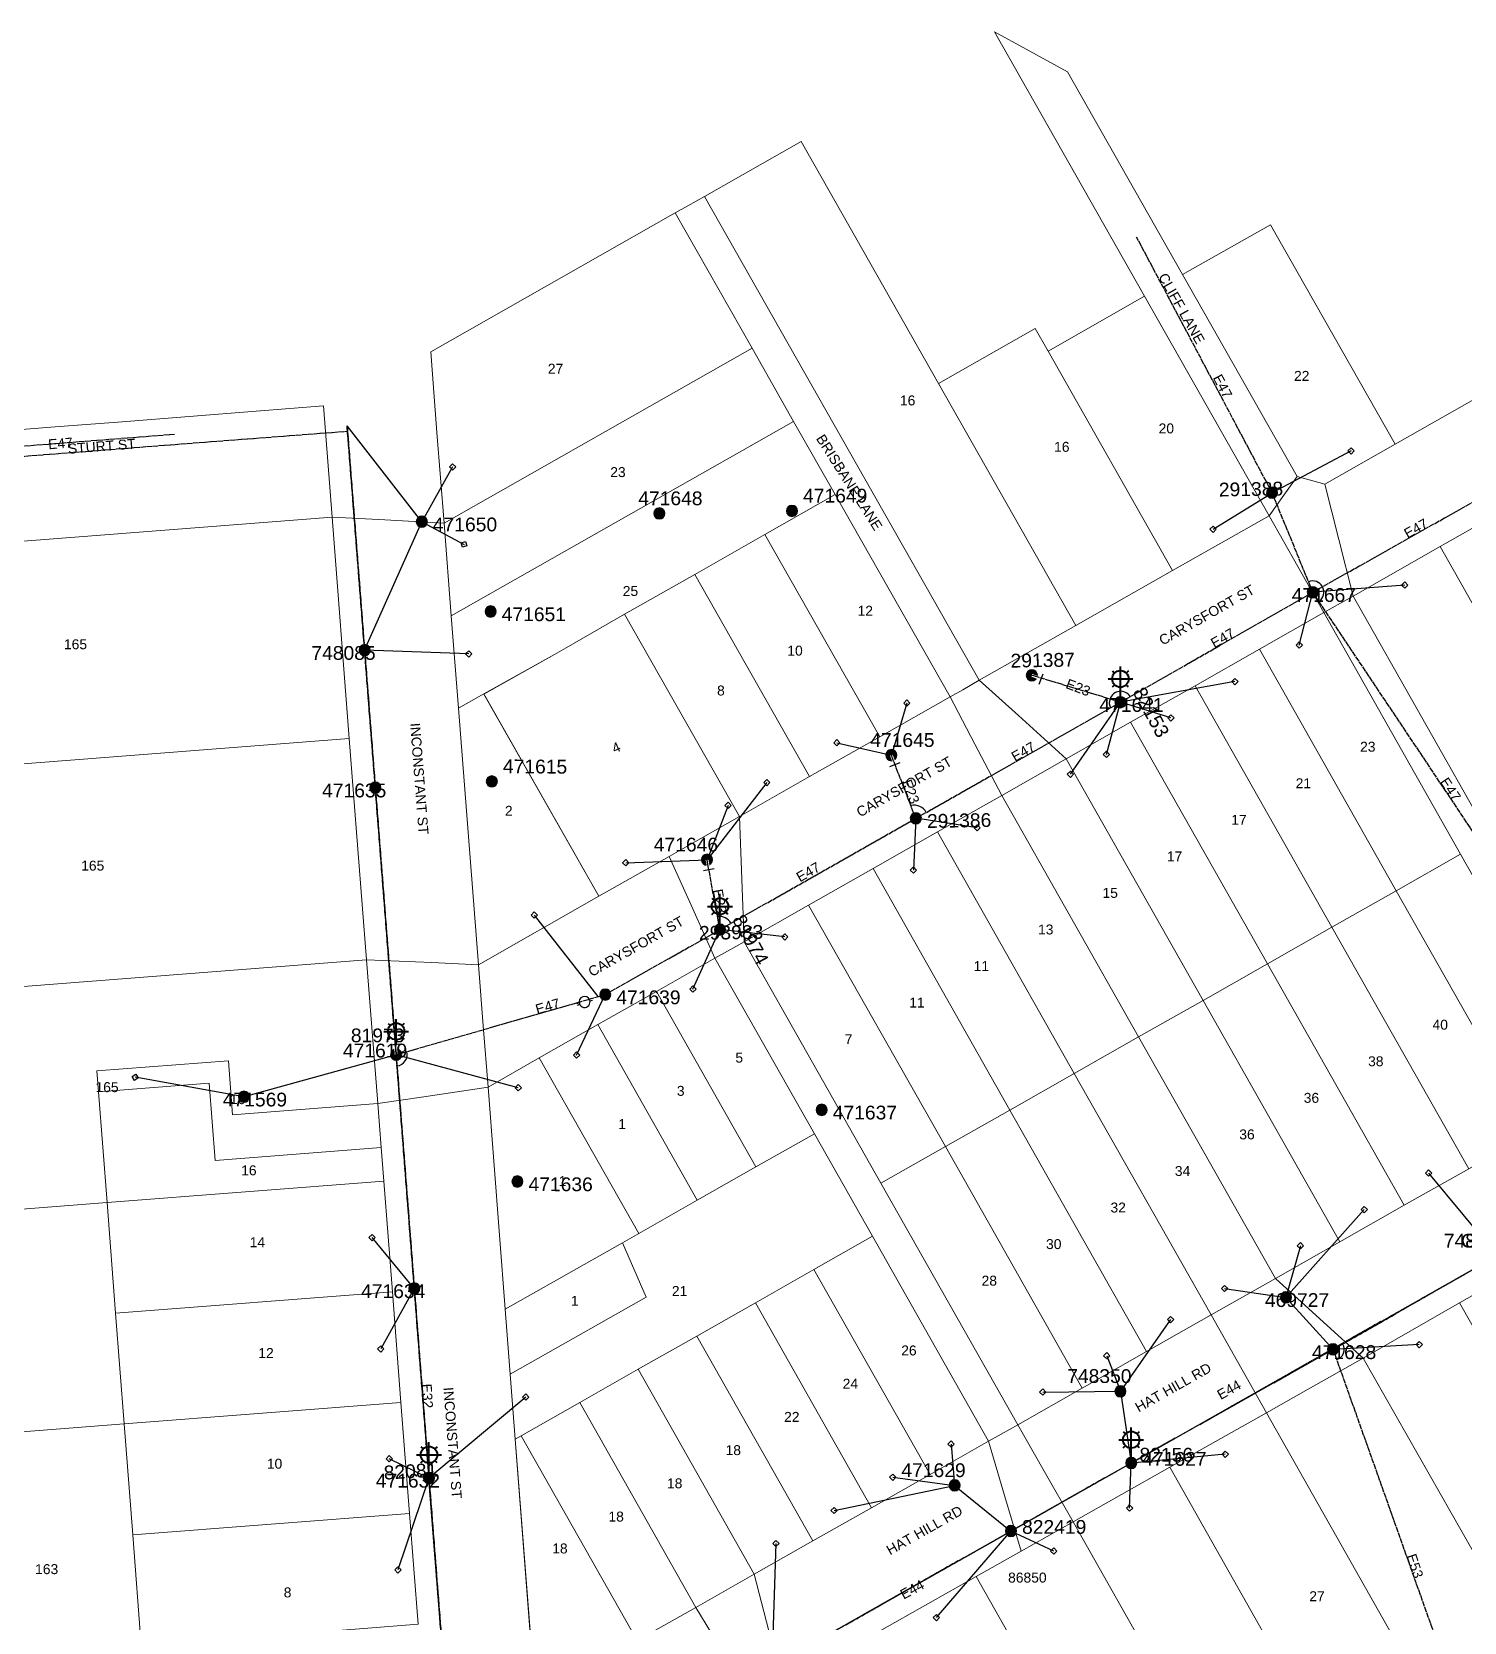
# Model space of a CAD drawing. Header units: metres. Extents: x 248068 to 248760, y 6274625 to 6275817.
# Drawn here: x 248297.6 to 248557.3, y 6275362.7 to 6275650.9 of the extents above; entities that cross this region are included whole.
import ezdxf
from ezdxf.enums import TextEntityAlignment as Align

# ---------------------------------------------------------------- set-up
doc = ezdxf.new("R2010")
doc.units = ezdxf.units.M
doc.linetypes.add('Cable Exist OH', pattern=[1, 1, 0])
doc.linetypes.add('DASHED', pattern=[0.75, 0.5, -0.25])
doc.layers.get('0').update_dxf_attribs({"color": 6})
doc.layers.add('Cadastre Land Parcels_SP_EXT', color=9, linetype='Continuous', lineweight=5)
doc.layers.add('Cadastre Roads_SP_EXT', color=9, linetype='Continuous', lineweight=5)
for name, color, linetype in [('Equip_SP_HV_EXT', 7, 'Continuous'), ('Equip_SP_LV_EXT', 7, 'Continuous'), ('Equip_SP_SL_EXT', 7, 'Continuous'), ('Mains_HV_EXT', 7, 'Continuous'), ('Mains_LV_EXT', 7, 'Continuous'), ('Mains_SL_EXT', 7, 'Continuous'), ('OH_Details_SP_MISC', 7, 'Continuous'), ('Services_SP_EXT', 7, 'Continuous'), ('SupportsOH_SP_TR_HV_LV_SL_EXT', 7, 'Continuous')]:
    doc.layers.add(name, color=color, linetype=linetype)
doc.layers.add('UNKNOWN_FEATURES', color=1, linetype='DASHED', plot=False)
doc.layers.get('0').freeze()
doc.styles.add('iecARIAL', font='arial.ttf', dxfattribs={"height": 2})
doc.styles.add('POLE_LABEL', font='arial.ttf')
doc.styles.get("Standard").update_dxf_attribs({"font": 'arial.ttf'})

# ---------------------------------------------------------------- blocks, each defined once
blk = doc.blocks.new('LV_OH_LINKS_OPEN_EXT')
for p, q in [((-0.17, 4.97), (-0.17, 5.46)), ((-0.17, 3), (-0.17, 2.5)), ((0.17, 4.97), (0.17, 5.46)), ((0.17, 3), (0.17, 2.5))]:
    blk.add_line(p, q)
blk.add_lwpolyline([(0, 2.99, 1), (0, 4.98, 1)], format="xyb", close=True)
at = {"flags": 9}
for tag, p in [('ACTUAL_STATUS', (0, 0)), ('CONSTRUCTED_VOLTAGE', (0, -0.2)), ('OPERATING_VOLTAGE', (0, -0.6)), ('ORIENTATION', (0, -0.8)), ('OWNED_BY', (0, -1)), ('STATE', (0, -1.2)), ('SWITCH_TYPE', (0, -1.4)), ('NO_PHASES', (0, -0.4)), ('USAGE', (0, -1.6)), ('LEGEND', (0, -1.8)), ('NOTES', (0, -2))]:
    blk.add_attdef(tag, text='', height=0.2, dxfattribs=at).set_placement(p, align=Align.MIDDLE_LEFT)
at = {"flags": 1}
blk.add_attdef('Z', (0, 0), '', height=0.2, dxfattribs=at)
blk = doc.blocks.new('SL_LANTERN_EXT')
at = {"lineweight": 40}
for p, q in [((0, 1.97), (0, 6.47)), ((-2.25, 4.22), (2.25, 4.22)), ((-1.46, 5.68), (-1.06, 5.28)), ((-1.46, 2.76), (-1.06, 3.16)), ((1.46, 5.68), (1.06, 5.28)), ((1.46, 2.76), (1.06, 3.16)), ((0, 0), (0, 2.72))]:
    blk.add_line(p, q, dxfattribs=at)
blk.add_circle((0, 4.22), 1.5, dxfattribs=at)
at = {"style": 'iecARIAL', "flags": 8}
blk.add_attdef('ASSET_NUM', (1.5, 1.5), '', height=2.5, dxfattribs=at)
for tag, p, height, flags in [('OPERATING_VOLTAGE', (0.98, -1.65), 0.2, 9), ('ORIENTATION', (0.98, -1.85), 0.2, 9), ('OWNED_BY', (0.98, -2.05), 0.2, 9), ('STATE', (0.98, -2.25), 0.2, 9), ('CONSTRUCTED_VOLTAGE', (0.98, -0.65), 0.2, 9), ('CONTROL_TYPE', (0.98, -0.85), 0.2, 9), ('LANTERN_PURPOSE', (0.98, -1.05), 0.2, 9), ('LANTERN_TYPE', (0.98, -1.25), 0.2, 9), ('NO_PHASES', (0.98, -1.45), 0.2, 9), ('USAGE', (0.98, -2.45), 0.2, 9), ('CEXIST', (0.98, -2.65), 0.2, 9), ('CNEW', (0.98, -2.85), 0.2, 9), ('CNUMBER', (0.98, -3.05), 0.2, 9), ('LNUMBER', (2.18, -3.25), 2.5, 8), ('CREMOVE', (0.98, -3.25), 0.2, 9), ('CREPLACE', (0.98, -3.45), 0.2, 9), ('LKINGHEIGHT', (0.98, -3.65), 0.2, 9), ('LBRACKET', (0.98, -3.85), 0.2, 9), ('LBRACKETVOCAB', (0.98, -4.05), 0.2, 9), ('LCATEGORY', (0.98, -4.25), 0.2, 9), ('LCHARGE1', (0.98, -4.45), 0.2, 9), ('LCHARGE1PERCENT', (0.98, -4.65), 0.2, 9), ('LCHARGE2', (0.98, -4.85), 0.2, 9), ('LCHARGE2PERCENT', (0.98, -5.05), 0.2, 9), ('LCHARGE3', (0.98, -5.25), 0.2, 9), ('LCHARGE3PERCENT', (0.98, -5.45), 0.2, 9), ('LEXIST', (0.98, -5.65), 0.2, 9), ('LLAMP', (0.98, -5.85), 0.2, 9), ('LLAMPVOCAB', (0.98, -6.05), 0.2, 9), ('LMAST', (0.98, -6.25), 0.2, 9), ('LMASTVOCAB', (0.98, -6.45), 0.2, 9), ('LNEW', (0.98, -6.65), 0.2, 9), ('LANTNUMBER', (0.98, -6.85), 0.2, 9), ('LOUTREACH', (0.98, -7.25), 0.2, 9), ('LOUTREACHVOCAB', (0.98, -7.45), 0.2, 9), ('LRATECODE', (0.98, -7.65), 0.2, 9), ('LREMOVE', (0.98, -7.85), 0.2, 9), ('LREPLACE', (0.98, -8.05), 0.2, 9), ('LTYPE', (0.98, -8.25), 0.2, 9), ('LTYPEVOCAB', (0.98, -8.45), 0.2, 9), ('LEGEND', (0.98, -8.65), 0.2, 9), ('STREETNAME', (0.98, -9.25), 0.2, 9), ('SUBURB', (0.98, -9.45), 0.2, 1), ('LOCATION', (0.98, -8.85), 0.2, 9), ('NOTES', (0.98, -9.05), 0.2, 9)]:
    blk.add_attdef(tag, p, '', height=height, dxfattribs=dict(flags=flags))
blk = doc.blocks.new('CCP_EXT')
blk.add_wipeout([(0, 0.57), (0.57, 0), (0, -0.57), (-0.57, 0)])
blk.add_lwpolyline([(-0.57, 0), (0, 0.57), (0.57, 0), (0, -0.57), (-0.57, 0)])
at = {"flags": 1}
blk.add_attdef('Z', (0, 0), '', height=0.2, dxfattribs=at)
at = {"flags": 9}
for tag, p in [('CCP_TYPE', (0, 0)), ('CONSTRUCTED_VOLTAGE', (0, -0.2)), ('OPERATING_VOLTAGE', (0, -0.6)), ('ORIENTATION', (0, -0.8)), ('OWNED_BY', (0, -1)), ('STATE', (0, -1.8)), ('NO_PHASES', (0, -0.4)), ('USAGE', (0, -1.2)), ('LEGEND', (0, -1.4)), ('LIFE_SUPPORT', (0, -1.6)), ('NOTES', (0, -2))]:
    blk.add_attdef(tag, text='', height=0.2, dxfattribs=at).set_placement(p, align=Align.MIDDLE_LEFT)
blk = doc.blocks.new('POLE_EXT')
blk.add_hatch(color=256).paths.add_polyline_path([(-1, 0, 1), (1, 0, 1)])
blk.add_lwpolyline([(-1, 0, 1), (1, 0, 1)], format="xyb", close=True)
for tag, height, flags, p in [('pNumber', 2.5, 8, (-17.84, 2.07)), ('OWNED_BY', 0.2, 9, (1.35, -0.4)), ('SPECIAL_USE', 0.2, 9, (1.35, -0.8)), ('STATE', 0.2, 9, (1.35, -1)), ('cLV', 0.2, 9, (1.35, -1.4)), ('hDepth', 0.2, 9, (1.35, -1.6)), ('hDia', 0.2, 9, (1.35, -1.8)), ('cHV', 0.2, 9, (1.35, -2)), ('PARENT', 0.2, 9, (1.35, -0.6)), ('USAGE', 0.2, 9, (1.35, -1.2)), ('LBRACKET', 0.2, 9, (1.35, -2.2)), ('LExisting', 0.2, 9, (1.35, -2.4)), ('LANTNUMBER', 0.2, 9, (1.35, -2.6)), ('LOther', 0.2, 9, (1.35, -2.8)), ('cLinedev', 0.2, 9, (1.35, -3.4)), ('pExisting', 0.2, 9, (1.35, -3.8)), ('pFooting', 0.2, 9, (1.35, -4.4)), ('pNew', 0.2, 9, (1.35, -4.6)), ('pRelocate', 0.2, 9, (1.35, -5)), ('pRemove', 0.2, 9, (1.35, -5.2)), ('pReplace', 0.2, 9, (1.35, -5.4)), ('pStay', 0.2, 9, (1.35, -5.6)), ('pType', 0.2, 9, (1.35, -5.8)), ('LRemove', 0.2, 9, (1.35, -3)), ('LEGEND', 0.2, 9, (1.35, -3.2)), ('LOCATION', 0.2, 9, (1.35, -3.6)), ('PFNUMBER', 0.2, 9, (1.35, -4)), ('NEWPFNUMBER', 0.2, 9, (1.35, -4.2)), ('cspan', 0.2, 9, (1.35, -6)), ('STREETNAME', 0.2, 9, (1.35, -6.2)), ('SUBURB', 0.2, 9, (1.35, -6.4)), ('OPERATED_BY', 0.2, 9, (1.36, -7.01)), ('NOTES', 0.2, 9, (1.35, -6.6)), ('MAINTAINED_BY', 0.2, 9, (1.36, -6.81))]:
    blk.add_attdef(tag, text='', height=height, dxfattribs=dict(flags=flags)).set_placement(p, align=Align.MIDDLE_LEFT)
at = {"style": 'POLE_LABEL'}
for tag, height, flags, p in [('ASSET_NUM', 2.5, 8, (2, 2)), ('STRUCTURE_PLANT_NUMBER', 0.2, 9, (1.35, 0.03)), ('STREET_CODE', 0.2, 9, (1.35, -0.2))]:
    blk.add_attdef(tag, text='', height=height, dxfattribs=dict(at, flags=flags)).set_placement(p, align=Align.MIDDLE_LEFT)
at = {"flags": 1}
blk.add_attdef('Z', (1.35, -7.33), '', height=0.2, dxfattribs=at)
blk = doc.blocks.new('HV_USL_CLOSED_EXT')
blk.add_line((2.4, 5.5), (-2.4, 5.5))
blk.add_lwpolyline([(1.44, 5.5, 0.414214), (0, 6.94, 0.414214), (-1.44, 5.5)], format="xyb")
for tag, height, flags, p in [('ASSET_NUM', 2.5, 8, (2, 2)), ('STREET_CODE', 0.2, 9, (1.5, 0)), ('ACTUAL_STATUS', 0.2, 9, (1.5, -0.2)), ('CONSTRUCTED_VOLTAGE', 0.2, 9, (1.5, -0.4)), ('OPERATING_VOLTAGE', 0.2, 9, (1.5, -0.8)), ('ORIENTATION', 0.2, 9, (1.5, -1)), ('OWNED_BY', 0.2, 9, (1.5, -1.2)), ('OPERATED_BY', 0.2, 9, (1.5, -1.4)), ('STATE', 0.2, 9, (1.5, -1.8)), ('SWITCH_TYPE', 0.2, 9, (1.5, -2)), ('STREETNAME', 0.2, 9, (1.5, -2.8)), ('NO_PHASES', 0.2, 9, (1.5, -0.6)), ('MAINTAINED_BY', 0.2, 9, (1.5, -1.6)), ('USAGE', 0.2, 9, (1.5, -2.2)), ('LEGEND', 0.2, 9, (1.5, -2.4)), ('LOCATION', 0.2, 9, (1.5, -2.6)), ('SUBURB', 0.2, 9, (1.5, -3)), ('Z', 0.2, 1, (1.5, -3.6)), ('NOTES', 0.2, 9, (1.5, -3.2)), ('LABEL_ALIGNMENT', 0.2, 9, (1.5, -3.4))]:
    blk.add_attdef(tag, text='', height=height, dxfattribs=dict(flags=flags)).set_placement(p, align=Align.MIDDLE_LEFT)
blk = doc.blocks.new('End Shackle_EXT')
blk.add_wipeout([(0, 0.25), (1.81, 0.25), (1.82, -0.25), (0, -0.25)])
blk.add_line((1.81, -1), (1.81, 1))
at = {"flags": 1}
blk.add_attdef('Z', (0, 0), '', height=0.2, dxfattribs=at)
at = {"flags": 9}
for tag, p in [('CONNECTOR_TYPE', (0, 0)), ('CONSTRUCTED_VOLTAGE', (0, -0.2)), ('OPERATING_VOLTAGE', (0, -0.6)), ('ORIENTATION', (0, -0.8)), ('OWNED_BY', (0, -1)), ('STATE', (0, -1.2)), ('NO_PHASES', (0, -0.4)), ('USAGE', (0, -1.4)), ('NOTES', (0, -1.6))]:
    blk.add_attdef(tag, text='', height=0.2, dxfattribs=at).set_placement(p, align=Align.MIDDLE_LEFT)

msp = doc.modelspace()

# ---------------------------------------------------------------- linework, layer by layer
at = {"layer": 'Cadastre Land Parcels_SP_EXT', "linetype": 'Continuous'}
for points in [[(248461.98, 6275587.2), (248437.09, 6275631.06), (248419.57, 6275621.1), (248469.35, 6275533.39), (248486.89, 6275543.34), (248461.98, 6275587.2)], [(248428.17, 6275593.6), (248414.26, 6275618.11), (248369.92, 6275592.93), (248371.06, 6275578.3), (248372.34, 6275561.9), (248428.17, 6275593.6)], [(248544.74, 6275576.18), (248522.13, 6275615.97), (248506.18, 6275606.94), (248526.99, 6275570.31), (248532.02, 6275568.95), (248544.74, 6275576.18)], [(248521.92, 6275563.22), (248499.31, 6275603.02), (248481.82, 6275593.08), (248504.41, 6275553.28), (248521.92, 6275563.22)], [(248481.82, 6275593.08), (248479.49, 6275597.15), (248461.98, 6275587.2), (248486.89, 6275543.34), (248504.41, 6275553.28), (248481.82, 6275593.08)], [(248435.71, 6275580.33), (248428.17, 6275593.6), (248372.34, 6275561.9), (248373.64, 6275545.1), (248435.71, 6275580.33)], [(248392.34, 6275538.08), (248394.45, 6275539.3), (248405.04, 6275545.36), (248417.78, 6275552.58), (248430.51, 6275559.81), (248443.25, 6275567.05), (248435.71, 6275580.33), (248373.64, 6275545.1), (248374.94, 6275528.31), (248379.58, 6275530.91), (248392.34, 6275538.08)], [(248464.08, 6275530.38), (248443.25, 6275567.05), (248430.51, 6275559.81), (248451.35, 6275523.15), (248464.08, 6275530.38)], [(248593.45, 6275522.8), (248568.65, 6275566.57), (248552.89, 6275557.62), (248577.69, 6275513.85), (248593.45, 6275522.8)], [(248355.17, 6275522.85), (248352.05, 6275562.96), (248251.72, 6275555.19), (248254.83, 6275515.07), (248355.17, 6275522.85)], [(248451.35, 6275523.15), (248430.51, 6275559.81), (248417.78, 6275552.58), (248438.61, 6275515.93), (248451.35, 6275523.15)], [(248575.21, 6275512.44), (248577.69, 6275513.85), (248552.89, 6275557.62), (248537.13, 6275548.67), (248561.93, 6275504.89), (248575.21, 6275512.44)], [(248438.61, 6275515.93), (248417.78, 6275552.58), (248405.04, 6275545.36), (248425.88, 6275508.7), (248438.61, 6275515.93)], [(248413.14, 6275501.47), (248415.27, 6275502.67), (248425.88, 6275508.7), (248405.04, 6275545.36), (248394.45, 6275539.3), (248392.34, 6275538.08), (248379.58, 6275530.9), (248400.41, 6275494.24), (248413.14, 6275501.47)], [(248556.62, 6275501.87), (248531.82, 6275545.66), (248520.15, 6275539.04), (248544.95, 6275495.25), (248556.62, 6275501.87)], [(248544.95, 6275495.25), (248520.15, 6275539.04), (248508.47, 6275532.41), (248533.28, 6275488.63), (248544.95, 6275495.25)], [(248533.28, 6275488.63), (248508.47, 6275532.41), (248496.8, 6275525.78), (248521.6, 6275482), (248533.28, 6275488.63)], [(248400.41, 6275494.24), (248379.58, 6275530.91), (248374.94, 6275528.31), (248378.56, 6275481.84), (248400.41, 6275494.24)], [(248521.6, 6275482), (248496.8, 6275525.78), (248485.12, 6275519.15), (248509.92, 6275475.37), (248521.6, 6275482)], [(248358.29, 6275482.74), (248355.17, 6275522.85), (248254.83, 6275515.07), (248257.96, 6275474.94), (248358.29, 6275482.74)], [(248509.92, 6275475.37), (248485.12, 6275519.15), (248473.45, 6275512.53), (248498.25, 6275468.74), (248509.92, 6275475.37)], [(248498.25, 6275468.74), (248473.45, 6275512.53), (248461.77, 6275505.9), (248486.57, 6275462.12), (248498.25, 6275468.74)], [(248486.57, 6275462.12), (248461.77, 6275505.9), (248450.1, 6275499.27), (248474.9, 6275455.49), (248486.57, 6275462.12)], [(248581.4, 6275458.1), (248556.62, 6275501.87), (248544.95, 6275495.25), (248569.76, 6275451.49), (248581.4, 6275458.1)], [(248474.9, 6275455.49), (248450.1, 6275499.27), (248438.42, 6275492.64), (248463.22, 6275448.86), (248474.9, 6275455.49)], [(248569.76, 6275451.49), (248544.95, 6275495.25), (248533.28, 6275488.63), (248558.08, 6275444.86), (248569.76, 6275451.49)], [(248463.22, 6275448.86), (248438.42, 6275492.64), (248426.75, 6275486.01), (248451.54, 6275442.23), (248463.22, 6275448.86)], [(248558.08, 6275444.86), (248533.28, 6275488.63), (248521.6, 6275482), (248546.41, 6275438.23), (248558.08, 6275444.86)], [(248360.34, 6275456.68), (248358.29, 6275482.74), (248257.96, 6275474.94), (248261.07, 6275434.81), (248311.25, 6275438.72), (248309.69, 6275458.79), (248309.4, 6275462.58), (248333.26, 6275464.43), (248334.02, 6275454.64), (248360.34, 6275456.68)], [(248439.49, 6275451.17), (248421.44, 6275483.02), (248410.83, 6275477), (248428.86, 6275445.17), (248439.49, 6275451.17)], [(248546.41, 6275438.23), (248521.6, 6275482), (248509.92, 6275475.37), (248534.73, 6275431.6), (248546.41, 6275438.23)], [(248428.86, 6275445.17), (248410.83, 6275477), (248400.21, 6275470.98), (248418.25, 6275439.14), (248428.86, 6275445.17)], [(248534.73, 6275431.6), (248509.92, 6275475.37), (248498.25, 6275468.74), (248523.05, 6275424.97), (248534.73, 6275431.6)], [(248418.25, 6275439.14), (248400.21, 6275470.98), (248389.6, 6275464.95), (248407.63, 6275433.12), (248418.25, 6275439.14)], [(248523.05, 6275424.97), (248498.25, 6275468.74), (248486.57, 6275462.12), (248511.38, 6275418.35), (248523.05, 6275424.97)], [(248360.34, 6275456.68), (248334.02, 6275454.64), (248333.26, 6275464.43), (248309.4, 6275462.58), (248309.69, 6275458.79), (248329.76, 6275460.35), (248330.85, 6275446.36), (248360.96, 6275448.69), (248360.34, 6275456.68)], [(248404.68, 6275431.44), (248407.63, 6275433.12), (248389.6, 6275464.95), (248380.31, 6275459.64), (248383.42, 6275419.38), (248404.68, 6275431.44)], [(248360.96, 6275448.69), (248330.85, 6275446.36), (248329.76, 6275460.35), (248309.69, 6275458.79), (248311.25, 6275438.72), (248361.42, 6275442.6), (248360.96, 6275448.69)], [(248511.38, 6275418.35), (248486.57, 6275462.12), (248474.9, 6275455.49), (248499.7, 6275411.72), (248511.38, 6275418.35)], [(248499.7, 6275411.72), (248474.9, 6275455.49), (248463.22, 6275448.86), (248488.02, 6275405.09), (248499.7, 6275411.72)], [(248450, 6275432.6), (248439.49, 6275451.17), (248428.86, 6275445.17), (248418.25, 6275439.14), (248407.63, 6275433.12), (248404.68, 6275431.44), (248408.96, 6275421.59), (248384.35, 6275407.62), (248385.25, 6275395.85), (248386.32, 6275396.46), (248396.93, 6275402.48), (248407.54, 6275408.5), (248418.16, 6275414.53), (248428.77, 6275420.55), (248439.39, 6275426.58), (248450, 6275432.6)], [(248488.02, 6275405.09), (248463.22, 6275448.86), (248451.54, 6275442.23), (248476.32, 6275398.45), (248488.02, 6275405.09)], [(248361.42, 6275442.6), (248311.25, 6275438.72), (248312.8, 6275418.65), (248362.98, 6275422.53), (248361.42, 6275442.6)], [(248312.8, 6275418.65), (248311.25, 6275438.72), (248261.07, 6275434.81), (248264.18, 6275394.68), (248314.35, 6275398.58), (248312.8, 6275418.65)], [(248384.35, 6275407.62), (248408.96, 6275421.59), (248404.68, 6275431.44), (248383.42, 6275419.38), (248384.35, 6275407.62)], [(248471.04, 6275395.45), (248450, 6275432.6), (248439.39, 6275426.58), (248460.43, 6275389.43), (248471.04, 6275395.45)], [(248460.43, 6275389.43), (248439.39, 6275426.58), (248428.77, 6275420.55), (248449.81, 6275383.41), (248460.43, 6275389.43)], [(248615.09, 6275337.81), (248565.19, 6275425.5), (248556.44, 6275420.52), (248605.77, 6275333.82), (248606.33, 6275332.83), (248615.09, 6275337.81)], [(248362.98, 6275422.53), (248312.8, 6275418.65), (248314.35, 6275398.58), (248364.53, 6275402.46), (248362.98, 6275422.53)], [(248449.81, 6275383.41), (248428.77, 6275420.55), (248418.16, 6275414.53), (248439.2, 6275377.38), (248449.81, 6275383.41)], [(248606.33, 6275332.83), (248605.77, 6275333.82), (248556.44, 6275420.52), (248538.94, 6275410.52), (248588.79, 6275322.89), (248606.33, 6275332.83)], [(248439.2, 6275377.38), (248418.16, 6275414.53), (248407.54, 6275408.5), (248428.58, 6275371.36), (248439.2, 6275377.38)], [(248428.58, 6275371.36), (248407.54, 6275408.5), (248396.93, 6275402.48), (248417.96, 6275365.34), (248428.58, 6275371.36)], [(248366.08, 6275382.38), (248364.53, 6275402.46), (248314.35, 6275398.58), (248315.91, 6275378.51), (248366.08, 6275382.38)], [(248417.96, 6275365.34), (248396.93, 6275402.48), (248386.32, 6275396.46), (248407.35, 6275359.32), (248417.96, 6275365.34)], [(248554.48, 6275342.18), (248521.42, 6275400.62), (248503.89, 6275390.76), (248536.95, 6275332.27), (248554.48, 6275342.18)], [(248315.91, 6275378.51), (248314.35, 6275398.58), (248264.18, 6275394.68), (248267.27, 6275354.57), (248297.69, 6275356.91), (248310.64, 6275357.91), (248317.46, 6275358.43), (248315.91, 6275378.51)], [(248407.35, 6275359.32), (248386.32, 6275396.46), (248385.25, 6275395.85), (248388.88, 6275348.85), (248407.35, 6275359.32)], [(248536.95, 6275332.27), (248503.89, 6275390.76), (248486.36, 6275380.85), (248536.11, 6275292.88), (248553.64, 6275302.8), (248536.95, 6275332.27)], [(248367.65, 6275362.31), (248366.08, 6275382.38), (248315.91, 6275378.51), (248317.46, 6275358.43), (248335.6, 6275359.82), (248357, 6275361.45), (248367.65, 6275362.31)], [(248536.11, 6275292.88), (248486.36, 6275380.85), (248476.93, 6275375.51), (248468.82, 6275370.92), (248493.6, 6275327.12), (248518.58, 6275282.95), (248536.11, 6275292.88)], [(248493.6, 6275327.12), (248468.82, 6275370.92), (248451.29, 6275361), (248476.07, 6275317.22), (248493.6, 6275327.12)]]:
    msp.add_lwpolyline(points, close=True, dxfattribs=at)
at = {"layer": 'Cadastre Roads_SP_EXT', "linetype": 'Continuous'}
for p, q in [((248380.31, 6275459.64), (248368.67, 6275457.91)), ((248383.42, 6275419.38), (248380.31, 6275459.64)), ((248368.67, 6275457.91), (248360.34, 6275456.68)), ((248360.34, 6275456.68), (248360.96, 6275448.69)), ((248360.96, 6275448.69), (248361.42, 6275442.6)), ((248361.42, 6275442.6), (248362.98, 6275422.53)), ((248362.98, 6275422.53), (248364.53, 6275402.46)), ((248384.35, 6275407.62), (248383.42, 6275419.38)), ((248383.42, 6275419.38), (248383.42, 6275419.38)), ((248364.53, 6275402.46), (248366.08, 6275382.38)), ((248388.88, 6275348.85), (248385.25, 6275395.85)), ((248366.08, 6275382.38), (248367.65, 6275362.31)), ((248417.96, 6275365.34), (248407.35, 6275359.32)), ((248422.93, 6275357.13), (248417.96, 6275365.34))]:
    msp.add_line(p, q, dxfattribs=at)
for points in [[(248485.34, 6275643.7), (248477.85, 6275647.8), (248472.11, 6275650.94), (248499.31, 6275603.02), (248521.92, 6275563.22), (248524.28, 6275566.52), (248526.99, 6275570.31), (248506.18, 6275606.94), (248485.34, 6275643.7)], [(248352.05, 6275562.96), (248351.26, 6275573.05), (248350.47, 6275583.12), (248338.31, 6275582.17), (248326.15, 6275581.22), (248313.98, 6275580.27), (248301.82, 6275579.32), (248289.66, 6275578.37), (248274.45, 6275577.19), (248250.09, 6275575.29), (248250.9, 6275565.25), (248251.72, 6275555.19), (248352.05, 6275562.96)], [(248588.79, 6275322.89), (248538.94, 6275410.52), (248528.97, 6275404.89), (248521.42, 6275400.62), (248554.48, 6275342.18), (248571.16, 6275312.72), (248581.18, 6275318.5), (248588.79, 6275322.89)]]:
    msp.add_lwpolyline(points, close=True, dxfattribs=at)
at = {"layer": 'Mains_LV_EXT', "linetype": 'Cable Exist OH'}
for points in [[(248522.44, 6275567.4), (248497.89, 6275613.71)], [(248246.27, 6275570.09), (248278.91, 6275572.66), (248323.57, 6275576.16), (248354.85, 6275578.55)], [(248278.78, 6275574.52), (248323.49, 6275578.01)], [(248357.94, 6275538.85), (248354.77, 6275579.49)], [(248529.82, 6275549.36), (248522.44, 6275567.4)], [(248369.61, 6275388.79), (248366.95, 6275423.15)], [(248372.17, 6275355.87), (248369.61, 6275388.79)]]:
    msp.add_lwpolyline(points, dxfattribs=at)
at = {"layer": 'Mains_LV_EXT', "linetype": 'Continuous'}
for points in [[(248531.55, 6275550.36, 0.38922), (248529.04, 6275551.23)], [(248530.96, 6275547.65, 0.37177), (248531.55, 6275550.36)], [(248496.7, 6275530.46, 0.63318), (248493.06, 6275529.99)], [(248493.07, 6275529.99, 0.238196), (248493.17, 6275528.41)], [(248459.75, 6275509.41, 0.332375), (248456.98, 6275510.71)], [(248424.33, 6275489.37, 0.288198), (248421.92, 6275490.58)], [(248363.83, 6275463.5, 0.462876), (248365.59, 6275466.08)], [(248534.15, 6275410.26, 0.48445), (248535.24, 6275413.08)]]:
    msp.add_lwpolyline(points, format="xyb", dxfattribs=at)
at = {"layer": 'Mains_SL_EXT', "linetype": 'Cable Exist OH'}
msp.add_lwpolyline([(248369.61, 6275388.79), (248372.17, 6275355.87), (248395.77, 6275334.18)], dxfattribs=at)
at = {"layer": 'OH_Details_SP_MISC', "color": 7, "linetype": 'Continuous', "flags": 128}
msp.add_lwpolyline([(248395.57, 6275334.24), (248372.17, 6275355.87), (248369.61, 6275388.79)], dxfattribs=at)
at = {"layer": 'Services_SP_EXT'}
for points in [[(248363.66, 6275465.52), (248336.08, 6275457.89)], [(248524.96, 6275421.54), (248533.49, 6275412.1)], [(248494.95, 6275404.51), (248496.9, 6275391.5)], [(248464.89, 6275387.45), (248475.11, 6275379.17)]]:
    msp.add_lwpolyline(points, dxfattribs=at)

# ---------------------------------------------------------------- block references
at = {"layer": 'Equip_SP_HV_EXT'}
ref = msp.add_blockref('HV_USL_CLOSED_EXT', (248563.22, 6275429.06), dxfattribs=dict(at, rotation=208.4548276951234))
ref.add_attrib('ASSET_NUM', 'G141', dxfattribs={"layer": '0', "height": 2.5}).set_placement((248565.22, 6275429.81), align=Align.BOTTOM_RIGHT)
at = {"layer": 'Equip_SP_LV_EXT', "rotation": 109.71037032821}
msp.add_blockref('LV_OH_LINKS_OPEN_EXT', (248401.56, 6275476.43), dxfattribs=at)
at = {"layer": 'Equip_SP_SL_EXT'}
ref = msp.add_blockref('SL_LANTERN_EXT', (248494.95, 6275529.42), dxfattribs=at)
ref.add_attrib('ASSET_NUM', '82153', dxfattribs={"layer": '0', "height": 2.5, "rotation": 298.3985, "style": 'iecARIAL'}).set_placement((248496.45, 6275530.92), align=Align.BOTTOM_LEFT)
ref = msp.add_blockref('SL_LANTERN_EXT', (248422.35, 6275488.19), dxfattribs=at)
ref.add_attrib('ASSET_NUM', '81974', dxfattribs={"layer": '0', "height": 2.5, "rotation": 298.3877, "style": 'iecARIAL'}).set_placement((248423.85, 6275489.69), align=Align.BOTTOM_LEFT)
ref = msp.add_blockref('SL_LANTERN_EXT', (248363.66, 6275465.52), dxfattribs=at)
ref.add_attrib('ASSET_NUM', '81973', dxfattribs={"layer": '0', "height": 2.5, "style": 'iecARIAL'}).set_placement((248365.16, 6275467.02), align=Align.BOTTOM_RIGHT)
ref = msp.add_blockref('SL_LANTERN_EXT', (248496.9, 6275391.5), dxfattribs=at)
ref.add_attrib('ASSET_NUM', '82156', dxfattribs={"layer": '0', "height": 2.5, "rotation": 0.0235, "style": 'iecARIAL'}).set_placement((248498.4, 6275393), align=Align.MIDDLE_LEFT)
ref = msp.add_blockref('SL_LANTERN_EXT', (248369.61, 6275388.79), dxfattribs=at)
ref.add_attrib('ASSET_NUM', '82081', dxfattribs={"layer": '0', "height": 2.5, "rotation": 3.31, "style": 'iecARIAL'}).set_placement((248371.11, 6275390.3), align=Align.MIDDLE_RIGHT)
at = {"layer": 'SupportsOH_SP_TR_HV_LV_SL_EXT'}
ref = msp.add_blockref('POLE_EXT', (248522.44, 6275567.4), dxfattribs=at)
ref.add_attrib('ASSET_NUM', '291388', dxfattribs={"layer": '0', "height": 2.5, "rotation": 1, "style": 'POLE_LABEL'}).set_placement((248524.44, 6275568.15), align=Align.MIDDLE_RIGHT)
ref = msp.add_blockref('POLE_EXT', (248411.37, 6275563.63), dxfattribs=at)
ref.add_attrib('ASSET_NUM', '471648', dxfattribs={"layer": '0', "height": 2.5, "rotation": 0.0283, "style": 'POLE_LABEL'}).set_placement((248413.37, 6275564.38), align=Align.BOTTOM_CENTER)
ref = msp.add_blockref('POLE_EXT', (248435.41, 6275564.1), dxfattribs=at)
ref.add_attrib('ASSET_NUM', '471649', dxfattribs={"layer": '0', "height": 2.5, "rotation": 0.0497, "style": 'POLE_LABEL'}).set_placement((248437.41, 6275564.85), align=Align.BOTTOM_LEFT)
ref = msp.add_blockref('POLE_EXT', (248368.31, 6275562.14), dxfattribs=at)
ref.add_attrib('ASSET_NUM', '471650', dxfattribs={"layer": '0', "height": 2.5, "style": 'POLE_LABEL'}).set_placement((248370.31, 6275562.89), align=Align.TOP_LEFT)
ref = msp.add_blockref('POLE_EXT', (248529.82, 6275549.35), dxfattribs=at)
ref.add_attrib('ASSET_NUM', '471667', dxfattribs={"layer": '0', "height": 2.5, "rotation": 0.0344, "style": 'POLE_LABEL'}).set_placement((248531.82, 6275550.1), align=Align.TOP_CENTER)
ref = msp.add_blockref('POLE_EXT', (248380.79, 6275545.86), dxfattribs=at)
ref.add_attrib('ASSET_NUM', '471651', dxfattribs={"layer": '0', "height": 2.5, "style": 'POLE_LABEL'}).set_placement((248382.79, 6275546.61), align=Align.TOP_LEFT)
ref = msp.add_blockref('POLE_EXT', (248357.94, 6275538.85), dxfattribs=at)
ref.add_attrib('ASSET_NUM', '748085', dxfattribs={"layer": '0', "height": 2.5, "style": 'POLE_LABEL'}).set_placement((248359.94, 6275539.6), align=Align.TOP_RIGHT)
ref = msp.add_blockref('POLE_EXT', (248478.89, 6275534.29), dxfattribs=at)
ref.add_attrib('ASSET_NUM', '291387', dxfattribs={"layer": '0', "height": 2.5, "rotation": 1, "style": 'POLE_LABEL'}).set_placement((248480.89, 6275535.04), align=Align.BOTTOM_CENTER)
ref = msp.add_blockref('POLE_EXT', (248453.42, 6275519.82), dxfattribs=at)
ref.add_attrib('ASSET_NUM', '471645', dxfattribs={"layer": '0', "height": 2.5, "rotation": 359.9908, "style": 'POLE_LABEL'}).set_placement((248455.42, 6275520.57), align=Align.BOTTOM_CENTER)
ref = msp.add_blockref('POLE_EXT', (248381, 6275515.05), dxfattribs=at)
ref.add_attrib('ASSET_NUM', '471615', dxfattribs={"layer": '0', "height": 2.5, "rotation": 359.629, "style": 'POLE_LABEL'}).set_placement((248383, 6275515.8), align=Align.BOTTOM_LEFT)
ref = msp.add_blockref('POLE_EXT', (248359.88, 6275513.92), dxfattribs=at)
ref.add_attrib('ASSET_NUM', '471635', dxfattribs={"layer": '0', "height": 2.5, "style": 'POLE_LABEL'}).set_placement((248361.88, 6275514.67), align=Align.TOP_RIGHT)
ref = msp.add_blockref('POLE_EXT', (248420.01, 6275500.86), dxfattribs=at)
ref.add_attrib('ASSET_NUM', '471646', dxfattribs={"layer": '0', "height": 2.5, "rotation": 359.987, "style": 'POLE_LABEL'}).set_placement((248422.01, 6275501.61), align=Align.BOTTOM_RIGHT)
ref = msp.add_blockref('POLE_EXT', (248422.35, 6275488.19), dxfattribs=at)
ref.add_attrib('ASSET_NUM', '293983', dxfattribs={"layer": '0', "height": 2.5, "rotation": 1, "style": 'POLE_LABEL'}).set_placement((248424.35, 6275488.94), align=Align.TOP_CENTER)
ref = msp.add_blockref('POLE_EXT', (248401.56, 6275476.43), dxfattribs=at)
ref.add_attrib('ASSET_NUM', '471639', dxfattribs={"layer": '0', "height": 2.5, "rotation": 359.9518, "style": 'POLE_LABEL'}).set_placement((248403.56, 6275477.18), align=Align.TOP_LEFT)
ref = msp.add_blockref('POLE_EXT', (248363.66, 6275465.52), dxfattribs=at)
ref.add_attrib('ASSET_NUM', '471619', dxfattribs={"layer": '0', "height": 2.5, "rotation": 359.9756, "style": 'POLE_LABEL'}).set_placement((248365.66, 6275466.27), align=Align.MIDDLE_RIGHT)
ref = msp.add_blockref('POLE_EXT', (248336.06, 6275457.89), dxfattribs=at)
ref.add_attrib('ASSET_NUM', '471569', dxfattribs={"layer": '0', "height": 2.5, "style": 'POLE_LABEL'}).set_placement((248338.06, 6275458.64), align=Align.TOP_CENTER)
ref = msp.add_blockref('POLE_EXT', (248440.8, 6275455.53), dxfattribs=at)
ref.add_attrib('ASSET_NUM', '471637', dxfattribs={"layer": '0', "height": 2.5, "rotation": 0.0122, "style": 'POLE_LABEL'}).set_placement((248442.8, 6275456.28), align=Align.TOP_LEFT)
ref = msp.add_blockref('POLE_EXT', (248385.65, 6275442.54), dxfattribs=at)
ref.add_attrib('ASSET_NUM', '471636', dxfattribs={"layer": '0', "height": 2.5, "rotation": 359.9411, "style": 'POLE_LABEL'}).set_placement((248387.65, 6275443.29), align=Align.TOP_LEFT)
ref = msp.add_blockref('POLE_EXT', (248563.22, 6275429.06), dxfattribs=at)
ref.add_attrib('ASSET_NUM', '748351', dxfattribs={"layer": '0', "height": 2.5, "rotation": 0.013, "style": 'POLE_LABEL'}).set_placement((248565.22, 6275429.81), align=Align.BOTTOM_RIGHT)
ref = msp.add_blockref('POLE_EXT', (248366.95, 6275423.15), dxfattribs=at)
ref.add_attrib('ASSET_NUM', '471634', dxfattribs={"layer": '0', "height": 2.5, "style": 'POLE_LABEL'}).set_placement((248368.95, 6275423.9), align=Align.TOP_RIGHT)
ref = msp.add_blockref('POLE_EXT', (248524.96, 6275421.54), dxfattribs=at)
ref.add_attrib('ASSET_NUM', '469727', dxfattribs={"layer": '0', "height": 2.5, "style": 'POLE_LABEL'}).set_placement((248526.96, 6275422.29), align=Align.TOP_CENTER)
ref = msp.add_blockref('POLE_EXT', (248533.49, 6275412.1), dxfattribs=at)
ref.add_attrib('ASSET_NUM', '471628', dxfattribs={"layer": '0', "height": 2.5, "rotation": 0.055, "style": 'POLE_LABEL'}).set_placement((248535.49, 6275412.85), align=Align.TOP_CENTER)
ref = msp.add_blockref('POLE_EXT', (248494.95, 6275404.51), dxfattribs=at)
ref.add_attrib('ASSET_NUM', '748350', dxfattribs={"layer": '0', "height": 2.5, "rotation": 359.9343, "style": 'POLE_LABEL'}).set_placement((248496.95, 6275405.26), align=Align.BOTTOM_RIGHT)
ref = msp.add_blockref('POLE_EXT', (248496.9, 6275391.5), dxfattribs=at)
ref.add_attrib('ASSET_NUM', '471627', dxfattribs={"layer": '0', "height": 2.5, "rotation": 0.0459, "style": 'POLE_LABEL'}).set_placement((248498.9, 6275392.25), align=Align.MIDDLE_LEFT)
ref = msp.add_blockref('POLE_EXT', (248369.61, 6275388.79), dxfattribs=at)
ref.add_attrib('ASSET_NUM', '471632', dxfattribs={"layer": '0', "height": 2.5, "style": 'POLE_LABEL'}).set_placement((248371.61, 6275389.55), align=Align.TOP_RIGHT)
ref = msp.add_blockref('POLE_EXT', (248475.11, 6275379.17), dxfattribs=at)
ref.add_attrib('ASSET_NUM', '822419', dxfattribs={"layer": '0', "height": 2.5, "style": 'POLE_LABEL'}).set_placement((248477.11, 6275379.92), align=Align.MIDDLE_LEFT)

# ---------------------------------------------------------------- texts
at = {"layer": 'Cadastre Land Parcels_SP_EXT'}
for s, p in [('27', (248391.15, 6275588.97)), ('22', (248526.41, 6275587.67)), ('16', (248454.98, 6275583.22)), ('20', (248501.87, 6275578.15)), ('16', (248482.92, 6275574.81)), ('23', (248402.47, 6275570.23)), ('25', (248404.73, 6275548.68)), ('12', (248447.3, 6275545.1)), ('165', (248303.44, 6275539.02)), ('10', (248434.56, 6275537.87)), ('8', (248421.83, 6275530.64)), ('23', (248538.39, 6275520.45)), ('21', (248526.71, 6275513.83)), ('2', (248383.37, 6275508.83)), ('17', (248515.04, 6275507.2)), ('165', (248306.56, 6275498.9)), ('17', (248503.36, 6275500.57)), ('15', (248491.69, 6275493.95)), ('13', (248480.01, 6275487.32)), ('11', (248468.34, 6275480.69)), ('11', (248456.66, 6275474.07)), ('40', (248551.52, 6275470.06)), ('7', (248444.98, 6275467.44)), ('5', (248425.15, 6275464.09)), ('38', (248539.84, 6275463.43)), ('165', (248309.15, 6275458.74)), ('3', (248414.54, 6275458.07)), ('16', (248333.54, 6275456.56)), ('36', (248528.17, 6275456.8)), ('1', (248403.92, 6275452.05)), ('36', (248516.49, 6275450.17)), ('16', (248335.56, 6275443.66)), ('34', (248504.81, 6275443.54)), ('1', (248393.13, 6275441.71)), ('32', (248493.14, 6275436.92)), ('14', (248337.11, 6275430.63)), ('30', (248481.46, 6275430.29)), ('28', (248469.78, 6275423.66)), ('1', (248395.35, 6275420.01)), ('21', (248413.64, 6275421.79)), ('12', (248338.67, 6275410.55)), ('26', (248455.21, 6275411.01)), ('24', (248444.6, 6275404.99)), ('22', (248433.98, 6275398.97)), ('18', (248423.37, 6275392.94)), ('10', (248340.22, 6275390.48)), ('18', (248412.75, 6275386.92)), ('18', (248402.14, 6275380.9)), ('18', (248391.95, 6275375.12)), ('163', (248298.21, 6275371.37)), ('8', (248343.28, 6275367.15)), ('27', (248529.18, 6275366.46))]:
    msp.add_text(s, height=1.8, dxfattribs=at).set_placement(p)
msp.add_text('4', height=1.8, rotation=24.0406, dxfattribs=at).set_placement((248403.26, 6275520.09))
at = {"layer": 'Cadastre Roads_SP_EXT'}
for s, rotation, p in [('CLIFF LANE', 299.4763, (248501.75, 6275606.56)), ('BRISBANE LANE', 302.3474, (248439.7, 6275577.23)), ('STURT ST', 4.4448, (248304.24, 6275574.45)), ('CARYSFORT ST', 29.5697, (248502.59, 6275539.66)), ('INCONSTANT ST', 274.4453, (248366.18, 6275525.6)), ('CARYSFORT ST', 29.5836, (248447.75, 6275508.52)), ('CARYSFORT ST', 29.5933, (248399.13, 6275479.58)), ('HAT HILL RD', 29.4981, (248498.26, 6275400.64)), ('INCONSTANT ST', 274.4247, (248372.22, 6275405.19)), ('HAT HILL RD', 29.5285, (248453.18, 6275374.75))]:
    msp.add_text(s, height=1.8, rotation=rotation, dxfattribs=at).set_placement(p)
at = {"layer": 'Mains_LV_EXT'}
for s, rotation, p in [('E47', 297.5199, (248511.65, 6275588.25)), ('E47', 4.4906, (248300.65, 6275575.26)), ('E47', 4.4599, (248300.65, 6275575.26)), ('E47', 4.4599, (248300.65, 6275575.26)), ('E47', 29.4022, (248547, 6275559.04)), ('E47', 29.757, (248511.98, 6275539.16)), ('E23', 339.325, (248484.88, 6275532.03)), ('E47', 29.5813, (248475.84, 6275518.57)), ('E23', 291.1711, (248455.3, 6275514.97)), ('E47', 303.7769, (248552.8, 6275514.99)), ('E47', 29.6078, (248436.85, 6275496.75)), ('E23', 280.4631, (248421.03, 6275495.37)), ('E47', 16.0599, (248389.22, 6275472.81)), ('E32', 273.2823, (248368.29, 6275405.84)), ('E44', 29.3812, (248513.12, 6275402.91)), ('E53', 288.4155, (248546.78, 6275374.68)), ('E44', 28.4058, (248455.65, 6275366.73))]:
    msp.add_text(s, height=1.8, rotation=rotation, dxfattribs=at).set_placement(p)
at = {"layer": 'UNKNOWN_FEATURES'}
msp.add_text('86850', height=1.8, dxfattribs=at).set_placement((248474.58, 6275369.84))

# ---------------------------------------------------------------- next in the draw order: block references
at = {"layer": 'Services_SP_EXT'}
for p in [(248536.76, 6275574.96), (248373.88, 6275572.06), (248511.73, 6275560.76), (248546.48, 6275550.65), (248527.37, 6275539.78), (248376.81, 6275538.18), (248515.69, 6275533.16), (248456.23, 6275529.26), (248504.09, 6275526.58), (248443.54, 6275522.06), (248492.41, 6275519.96), (248485.88, 6275516.36), (248430.85, 6275514.85), (248423.82, 6275510.72), (248468.98, 6275506.65), (248405.28, 6275500.33), (248457.41, 6275498.99), (248388.7, 6275490.84), (248434.11, 6275486.86), (248417.45, 6275477.42), (248396.36, 6275465.46), (248385.79, 6275459.53), (248550.82, 6275444.07), (248539.15, 6275437.44), (248359.3, 6275432.37), (248527.58, 6275430.88), (248513.83, 6275423.14), (248504.03, 6275417.51), (248549.12, 6275412.98), (248360.87, 6275412.2), (248492.46, 6275410.94), (248480.87, 6275404.36), (248387.16, 6275403.45), (248464.24, 6275394.93), (248513.95, 6275393.1), (248362.41, 6275392.28), (248453.67, 6275388.92), (248443.05, 6275382.9), (248496.62, 6275383.33), (248432.5, 6275376.92), (248482.87, 6275375.55), (248363.97, 6275372.13), (248461.58, 6275363.48)]:
    msp.add_blockref('CCP_EXT', p, dxfattribs=at)
for p, rotation in [((248375.97, 6275558.02), 151.6485251396443), ((248316.36, 6275461.43), 168.6370074931202)]:
    msp.add_blockref('CCP_EXT', p, dxfattribs=dict(at, rotation=rotation))

# ---------------------------------------------------------------- next in the draw order: linework, layer by layer
at = {"layer": 'Cadastre Roads_SP_EXT', "linetype": 'Continuous'}
msp.add_line((248385.25, 6275395.85), (248384.35, 6275407.62), dxfattribs=at)
for points in [[(248469.35, 6275533.39), (248419.57, 6275621.1), (248416.55, 6275619.4), (248414.26, 6275618.11), (248428.17, 6275593.6), (248435.71, 6275580.33), (248443.25, 6275567.05), (248464.08, 6275530.38), (248466.35, 6275531.68), (248469.35, 6275533.39)], [(248634.92, 6275604.2), (248628.39, 6275611.07), (248620.63, 6275619.23), (248595.67, 6275605.09), (248579.78, 6275596.06), (248562.23, 6275586.12), (248544.74, 6275576.18), (248532.02, 6275568.95), (248534.55, 6275558.91), (248537.13, 6275548.67), (248552.89, 6275557.62), (248568.65, 6275566.57), (248584.41, 6275575.51), (248600.17, 6275584.46), (248601.09, 6275584.98), (248615.93, 6275593.42), (248634.92, 6275604.2)], [(248531.82, 6275545.66), (248527.1, 6275554.04), (248521.92, 6275563.22), (248504.41, 6275553.28), (248486.89, 6275543.34), (248469.35, 6275533.39), (248476.45, 6275526.98), (248485.12, 6275519.15), (248496.8, 6275525.78), (248508.47, 6275532.41), (248520.15, 6275539.04), (248531.82, 6275545.66)], [(248372.34, 6275561.9), (248360.5, 6275562.52), (248352.05, 6275562.96), (248355.17, 6275522.85), (248358.29, 6275482.74), (248370.12, 6275482.22), (248378.56, 6275481.84), (248374.94, 6275528.31), (248373.64, 6275545.1), (248372.34, 6275561.9)], [(248561.93, 6275504.89), (248537.13, 6275548.67), (248534.84, 6275547.37), (248531.82, 6275545.66), (248556.62, 6275501.87), (248581.4, 6275458.1), (248583.08, 6275461.03), (248584.95, 6275464.3), (248561.93, 6275504.89)], [(248473.45, 6275512.53), (248468.58, 6275521.81), (248464.08, 6275530.38), (248451.35, 6275523.15), (248438.61, 6275515.93), (248425.88, 6275508.7), (248426.31, 6275497.35), (248426.75, 6275486.01), (248438.42, 6275492.64), (248450.1, 6275499.27), (248461.77, 6275505.9), (248473.45, 6275512.53)], [(248421.44, 6275483.02), (248417.42, 6275491.96), (248413.14, 6275501.47), (248400.41, 6275494.24), (248378.56, 6275481.84), (248379.43, 6275470.75), (248380.31, 6275459.64), (248389.6, 6275464.95), (248400.21, 6275470.98), (248410.83, 6275477), (248421.44, 6275483.02)], [(248451.54, 6275442.23), (248426.75, 6275486.01), (248423.73, 6275484.31), (248421.44, 6275483.02), (248439.49, 6275451.17), (248450, 6275432.6), (248471.04, 6275395.45), (248473.32, 6275396.74), (248476.32, 6275398.45), (248451.54, 6275442.23)], [(248591.43, 6275440.41), (248586.19, 6275449.65), (248581.4, 6275458.1), (248569.76, 6275451.49), (248558.08, 6275444.86), (248546.41, 6275438.23), (248534.73, 6275431.6), (248523.05, 6275424.97), (248531.78, 6275417.04), (248538.94, 6275410.52), (248556.44, 6275420.52), (248565.19, 6275425.5), (248573.94, 6275430.46), (248591.43, 6275440.41)], [(248521.42, 6275400.62), (248516.17, 6275409.89), (248511.38, 6275418.35), (248499.7, 6275411.72), (248488.02, 6275405.09), (248476.32, 6275398.45), (248481.11, 6275390.05), (248486.36, 6275380.85), (248503.89, 6275390.76), (248521.42, 6275400.62)], [(248476.93, 6275375.51), (248473.94, 6275385.62), (248471.04, 6275395.45), (248460.43, 6275389.43), (248449.81, 6275383.41), (248439.2, 6275377.38), (248428.58, 6275371.36), (248431.2, 6275361.1), (248433.76, 6275351.05), (248451.29, 6275361), (248468.82, 6275370.92), (248476.93, 6275375.51)]]:
    msp.add_lwpolyline(points, close=True, dxfattribs=at)
at = {"layer": 'Mains_HV_EXT', "linetype": 'Cable Exist OH'}
for points in [[(248563.22, 6275429.06), (248475.17, 6275379.17)], [(248475.17, 6275379.17), (248395.77, 6275334.18), (248361.33, 6275321.39), (248302.32, 6275311.11)]]:
    msp.add_lwpolyline(points, dxfattribs=at)
at = {"layer": 'Mains_LV_EXT', "linetype": 'Cable Exist OH'}
for points in [[(248529.82, 6275549.36), (248563.39, 6275568.28)], [(248494.95, 6275529.42), (248529.82, 6275549.35)], [(248595.77, 6275447.57), (248581.97, 6275460.89), (248560.21, 6275503.92), (248529.82, 6275549.36)], [(248457.86, 6275508.37), (248494.95, 6275529.42)], [(248401.56, 6275476.43), (248422.35, 6275488.19)], [(248533.49, 6275412.1), (248563.22, 6275429.06)], [(248496.9, 6275391.5), (248533.49, 6275412.1)], [(248533.49, 6275412.1), (248556.97, 6275345.98)], [(248475.11, 6275379.17), (248496.9, 6275391.5)], [(248431.78, 6275354.61), (248475.11, 6275379.17)]]:
    msp.add_lwpolyline(points, dxfattribs=at)
at = {"layer": 'Mains_SL_EXT', "linetype": 'Cable Exist OH'}
for points in [[(248563.22, 6275429.06), (248533.49, 6275412.1)], [(248533.49, 6275412.1), (248496.9, 6275391.5)], [(248533.49, 6275412.1), (248556.97, 6275345.98)], [(248496.9, 6275391.5), (248475.11, 6275379.17), (248431.78, 6275354.61)]]:
    msp.add_lwpolyline(points, dxfattribs=at)
at = {"layer": 'OH_Details_SP_MISC', "color": 7, "linetype": 'Continuous', "flags": 128}
msp.add_lwpolyline([(248333.09, 6275316.43), (248361.33, 6275321.39), (248395.77, 6275334.18), (248431.78, 6275354.61), (248475.11, 6275379.17)], dxfattribs=at)
at = {"layer": 'Services_SP_EXT'}
for points in [[(248373.88, 6275572.06), (248368.31, 6275562.14), (248354.77, 6275579.49)], [(248536.76, 6275574.96), (248522.44, 6275567.4)], [(248511.73, 6275560.76), (248522.44, 6275567.4)], [(248357.94, 6275538.85), (248368.31, 6275562.14), (248375.99, 6275558.02)], [(248527.37, 6275539.78), (248529.82, 6275549.35)], [(248546.48, 6275550.65), (248529.82, 6275549.35)], [(248376.81, 6275538.18), (248357.94, 6275538.85)], [(248515.69, 6275533.16), (248494.95, 6275529.42)], [(248456.23, 6275529.26), (248453.42, 6275519.82)], [(248485.88, 6275516.36), (248494.95, 6275529.42)], [(248492.41, 6275519.96), (248494.95, 6275529.42)], [(248504.09, 6275526.58), (248494.95, 6275529.42)], [(248443.54, 6275522.06), (248453.42, 6275519.82)], [(248430.85, 6275514.85), (248420.01, 6275500.86)], [(248423.82, 6275510.72), (248420.01, 6275500.86)], [(248457.86, 6275508.37), (248457.41, 6275498.99)], [(248468.98, 6275506.65), (248457.86, 6275508.37)], [(248405.28, 6275500.33), (248420.01, 6275500.86)], [(248388.7, 6275490.84), (248400.19, 6275476.06)], [(248417.45, 6275477.42), (248422.35, 6275488.19)], [(248434.11, 6275486.86), (248422.35, 6275488.19)], [(248396.36, 6275465.46), (248401.56, 6275476.43)], [(248385.79, 6275459.53), (248363.66, 6275465.52)], [(248336.06, 6275457.89), (248316.36, 6275461.43)], [(248550.82, 6275444.07), (248563.22, 6275429.06)], [(248539.15, 6275437.44), (248524.96, 6275421.54)], [(248366.95, 6275423.15), (248359.3, 6275432.37)], [(248527.58, 6275430.88), (248524.96, 6275421.54)], [(248366.95, 6275423.15), (248360.87, 6275412.2)], [(248513.83, 6275423.14), (248524.96, 6275421.54)], [(248504.03, 6275417.51), (248494.95, 6275404.51)], [(248492.46, 6275410.94), (248494.95, 6275404.51)], [(248549.12, 6275412.98), (248533.49, 6275412.1)], [(248480.87, 6275404.36), (248494.95, 6275404.51)], [(248387.16, 6275403.45), (248369.61, 6275388.79)], [(248464.24, 6275394.93), (248464.89, 6275387.45)], [(248513.95, 6275393.1), (248496.9, 6275391.5)], [(248369.61, 6275388.79), (248362.41, 6275392.28)], [(248496.62, 6275383.33), (248496.9, 6275391.5)], [(248369.61, 6275388.79), (248363.97, 6275372.13)], [(248443.05, 6275382.9), (248464.89, 6275387.45)], [(248453.67, 6275388.92), (248464.89, 6275387.45)], [(248461.58, 6275363.48), (248475.11, 6275379.17)], [(248482.87, 6275375.55), (248475.11, 6275379.17)], [(248432.5, 6275376.92), (248431.78, 6275354.61)]]:
    msp.add_lwpolyline(points, dxfattribs=at)

# ---------------------------------------------------------------- next in the draw order: block references
at = {"layer": 'SupportsOH_SP_TR_HV_LV_SL_EXT'}
ref = msp.add_blockref('POLE_EXT', (248494.95, 6275529.42), dxfattribs=at)
ref.add_attrib('ASSET_NUM', '471641', dxfattribs={"layer": '0', "height": 2.5, "rotation": 359.9679, "style": 'POLE_LABEL'}).set_placement((248496.95, 6275530.17), align=Align.TOP_CENTER)
ref = msp.add_blockref('POLE_EXT', (248457.86, 6275508.37), dxfattribs=at)
ref.add_attrib('ASSET_NUM', '291386', dxfattribs={"layer": '0', "height": 2.5, "rotation": 1, "style": 'POLE_LABEL'}).set_placement((248459.86, 6275509.12), align=Align.TOP_LEFT)
ref = msp.add_blockref('POLE_EXT', (248464.89, 6275387.45), dxfattribs=at)
ref.add_attrib('ASSET_NUM', '471629', dxfattribs={"layer": '0', "height": 2.5, "style": 'POLE_LABEL'}).set_placement((248466.89, 6275388.2), align=Align.BOTTOM_RIGHT)

# ---------------------------------------------------------------- next in the draw order: block references
at = {"layer": 'Mains_LV_EXT'}
for p, rotation in [((248478.89, 6275534.29), 339.3249820986729), ((248453.42, 6275519.82), 291.1710504834738), ((248420.01, 6275500.86), 280.4630648379077), ((248363.66, 6275465.52), 94.46953313873829)]:
    msp.add_blockref('End Shackle_EXT', p, dxfattribs=dict(at, rotation=rotation))

# ---------------------------------------------------------------- next in the draw order: linework, layer by layer
at = {"layer": 'Mains_LV_EXT', "linetype": 'Cable Exist OH'}
for points in [[(248363.66, 6275465.52), (248359.88, 6275513.92), (248357.94, 6275538.85)], [(248494.95, 6275529.42), (248478.89, 6275534.29)], [(248457.86, 6275508.37), (248453.42, 6275519.82)], [(248422.35, 6275488.19), (248457.86, 6275508.37)], [(248422.35, 6275488.19), (248420.01, 6275500.86)], [(248363.66, 6275465.52), (248401.56, 6275476.43)], [(248366.95, 6275423.15), (248363.66, 6275465.52)]]:
    msp.add_lwpolyline(points, dxfattribs=at)
at = {"layer": 'Mains_SL_EXT', "linetype": 'Cable Exist OH'}
for points in [[(248354.77, 6275579.49), (248357.94, 6275538.85), (248359.88, 6275513.92), (248363.66, 6275465.52)], [(248363.66, 6275465.52), (248366.95, 6275423.15), (248369.61, 6275388.79)]]:
    msp.add_lwpolyline(points, dxfattribs=at)

doc.saveas('drawing.dxf')
